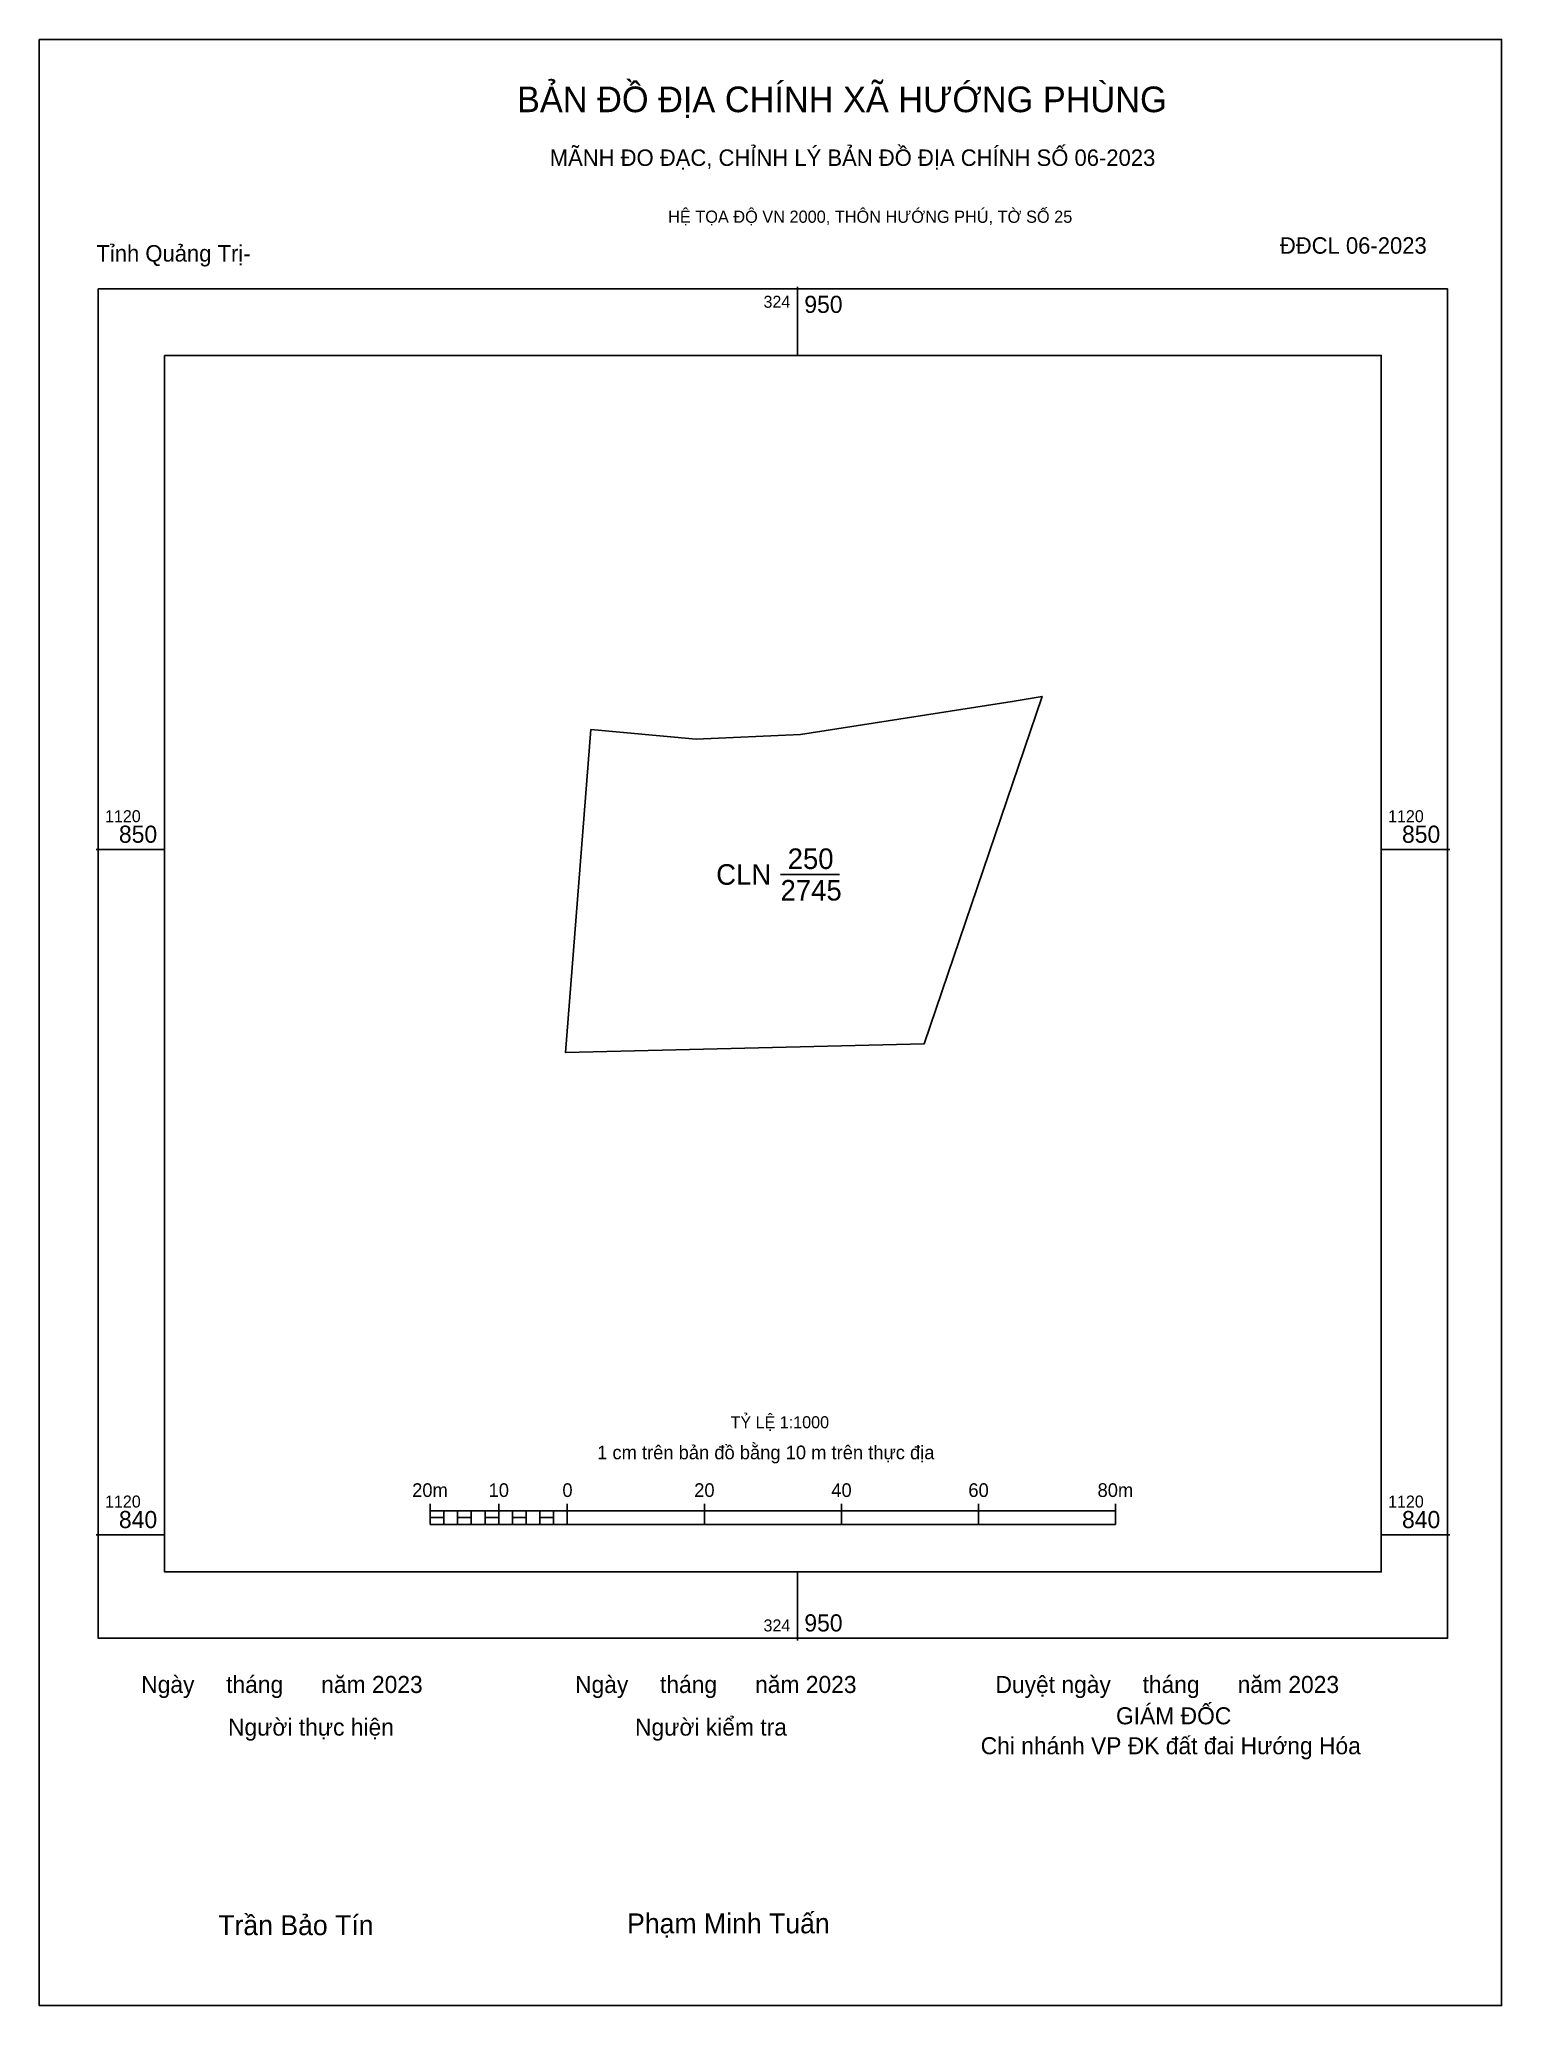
# Model space of a CAD drawing. Extents: x 537346 to 537559, y 1852785 to 1853072.
import ezdxf

# ---------------------------------------------------------------- set-up
doc = ezdxf.new("R2010")
doc.units = 0
for name, color, linetype in [('Level 10', 7, 'Continuous'), ('Level 13', 7, 'Continuous'), ('Level 15', 7, 'Continuous'), ('Level 27', 7, 'Continuous'), ('Level 6', 7, 'Continuous'), ('Level 62', 7, 'Continuous'), ('Level 63', 7, 'Continuous'), ('Level 9', 7, 'Continuous')]:
    doc.layers.add(name, color=color, linetype=linetype)

msp = doc.modelspace()

# ---------------------------------------------------------------- linework, layer by layer
at = {"layer": 'Level 10'}
msp.add_lwpolyline([(537426.26, 1852971.24), (537441.63, 1852969.81), (537456.83, 1852970.51), (537487.73, 1852975.31), (537492.08, 1852976.05), (537474.87, 1852925.34), (537422.52, 1852924.1)], close=True, dxfattribs=at)
at = {"layer": 'Level 13'}
msp.add_line((537453.92, 1852950.07), (537462.5, 1852950.07), dxfattribs=at)
at = {"layer": 'Level 15'}
msp.add_lwpolyline([(537345.77, 1853071.93), (537559.13, 1853071.93), (537559.13, 1852785.02), (537345.77, 1852785.02)], close=True, dxfattribs=at)
at = {"layer": 'Level 27'}
for p, q in [((537492.08, 1852976.05), (537492.09, 1852976.05)), ((537426.26, 1852971.24), (537426.25, 1852971.24)), ((537422.52, 1852924.1), (537422.52, 1852924.09))]:
    msp.add_line(p, q, dxfattribs=at)
at = {"layer": 'Level 62'}
msp.add_lwpolyline([(537364.05, 1853025.82), (537541.56, 1853025.82), (537541.56, 1852848.31), (537364.05, 1852848.31)], close=True, dxfattribs=at)
at = {"layer": 'Level 63'}
for p, q in [((537456.39, 1853035.82), (537456.39, 1853025.82)), ((537354.05, 1852953.7), (537364.05, 1852953.7)), ((537541.56, 1852953.7), (537551.56, 1852953.7)), ((537402.8, 1852858.24), (537402.8, 1852855.24)), ((537402.8, 1852857.24), (537502.8, 1852857.24)), ((537404.8, 1852857.24), (537404.8, 1852855.24)), ((537406.8, 1852857.24), (537406.8, 1852855.24)), ((537408.8, 1852857.24), (537408.8, 1852855.24)), ((537410.8, 1852857.24), (537410.8, 1852855.24)), ((537412.8, 1852858.24), (537412.8, 1852855.24)), ((537412.8, 1852857.24), (537412.8, 1852855.24)), ((537414.8, 1852857.24), (537414.8, 1852855.24)), ((537416.8, 1852857.24), (537416.8, 1852855.24)), ((537418.8, 1852857.24), (537418.8, 1852855.24)), ((537420.8, 1852857.24), (537420.8, 1852855.24)), ((537422.8, 1852858.24), (537422.8, 1852855.24)), ((537422.8, 1852857.24), (537422.8, 1852855.24)), ((537442.8, 1852858.24), (537442.8, 1852855.24)), ((537462.8, 1852858.24), (537462.8, 1852855.24)), ((537482.8, 1852858.24), (537482.8, 1852855.24)), ((537502.8, 1852858.24), (537502.8, 1852855.24)), ((537402.8, 1852855.24), (537502.8, 1852855.24)), ((537354.05, 1852853.7), (537364.05, 1852853.7)), ((537541.56, 1852853.7), (537551.56, 1852853.7)), ((537456.39, 1852848.31), (537456.39, 1852838.31))]:
    msp.add_line(p, q, dxfattribs=at)
for points in [[(537354.36, 1853035.51), (537551.25, 1853035.51), (537551.25, 1852838.62), (537354.36, 1852838.62)], [(537402.8, 1852856.24), (537404.8, 1852856.24), (537404.8, 1852855.24), (537402.8, 1852855.24)], [(537402.8, 1852856.24), (537404.8, 1852856.24), (537404.8, 1852855.24), (537402.8, 1852855.24)], [(537406.8, 1852856.24), (537408.8, 1852856.24), (537408.8, 1852855.24), (537406.8, 1852855.24)], [(537410.8, 1852856.24), (537412.8, 1852856.24), (537412.8, 1852855.24), (537410.8, 1852855.24)], [(537414.8, 1852856.24), (537416.8, 1852856.24), (537416.8, 1852855.24), (537414.8, 1852855.24)], [(537418.8, 1852856.24), (537420.8, 1852856.24), (537420.8, 1852855.24), (537418.8, 1852855.24)]]:
    msp.add_lwpolyline(points, close=True, dxfattribs=at)

# ---------------------------------------------------------------- texts
at = {"layer": 'Level 13'}
for s, p in [('CLN', (537444.53, 1852948.57)), ('250', (537454.96, 1852950.87)), ('2745', (537453.92, 1852946.27))]:
    msp.add_text(s, height=3, dxfattribs=at).set_placement(p)
at = {"layer": 'Level 6'}
msp.add_text('TỶ LỆ 1:1000', height=1.7579, dxfattribs=at).set_placement((537446.62, 1852869.27))
at = {"layer": 'Level 63'}
for s, height, p in [('BẢN ĐỒ ĐỊA CHÍNH XÃ HƯỚNG PHÙNG', 3.7437, (537415.47, 1853061.3)), ('MÃNH ĐO ĐẠC, CHỈNH LÝ BẢN ĐỒ ĐỊA CHÍNH SỐ 06-2023', 2.4022, (537420.24, 1853053.46)), ('HỆ TỌA ĐỘ VN 2000, THÔN HƯỚNG PHÚ, TỜ SỐ 25', 1.7782, (537437.52, 1853045.16)), ('324', 1.75, (537451.43, 1853032.76)), ('950', 2.5, (537457.39, 1853032.01)), ('1120', 1.75, (537355.36, 1852957.7)), ('850', 2.5, (537357.39, 1852954.7)), ('1120', 1.75, (537542.56, 1852957.7)), ('850', 2.5, (537544.59, 1852954.7)), ('1 cm trên bản đồ bằng 10 m trên thực địa', 2, (537427.16, 1852864.74)), ('1120', 1.75, (537355.36, 1852857.7)), ('20m', 2, (537400.17, 1852859.24)), ('10', 2, (537411.32, 1852859.24)), ('0', 2, (537422.09, 1852859.24)), ('20', 2, (537441.32, 1852859.24)), ('40', 2, (537461.32, 1852859.24)), ('60', 2, (537481.32, 1852859.24)), ('80m', 2, (537500.17, 1852859.24)), ('1120', 1.75, (537542.56, 1852857.7)), ('840', 2.5, (537357.39, 1852854.7)), ('840', 2.5, (537544.59, 1852854.7)), ('324', 1.75, (537451.43, 1852839.62)), ('950', 2.5, (537457.39, 1852839.62)), ('Ngày     tháng      năm 2023', 2.4883, (537360.64, 1852830.64)), ('Ngày     tháng      năm 2023', 2.4883, (537423.94, 1852830.64)), ('Duyệt ngày     tháng      năm 2023', 2.4883, (537485.28, 1852830.64)), ('GIÁM ĐỐC', 2.488, (537502.86, 1852826.07)), ('Người thực hiện', 2.4883, (537373.3, 1852824.42)), ('Người kiểm tra', 2.4883, (537432.69, 1852824.42)), ('Chi nhánh VP ĐK đất đai Hướng Hóa', 2.4883, (537483.12, 1852821.7)), ('Trần Bảo Tín', 2.9024, (537371.88, 1852795.31)), ('Phạm Minh Tuấn', 2.9024, (537431.53, 1852795.57))]:
    msp.add_text(s, height=height, dxfattribs=at).set_placement(p)
at = {"layer": 'Level 9'}
for s, p in [('Tỉnh Quảng Trị-', (537354.1, 1853039.5)), ('ĐĐCL 06-2023', (537526.77, 1853040.65))]:
    msp.add_text(s, height=2.4022, dxfattribs=at).set_placement(p)

doc.saveas('drawing.dxf')
